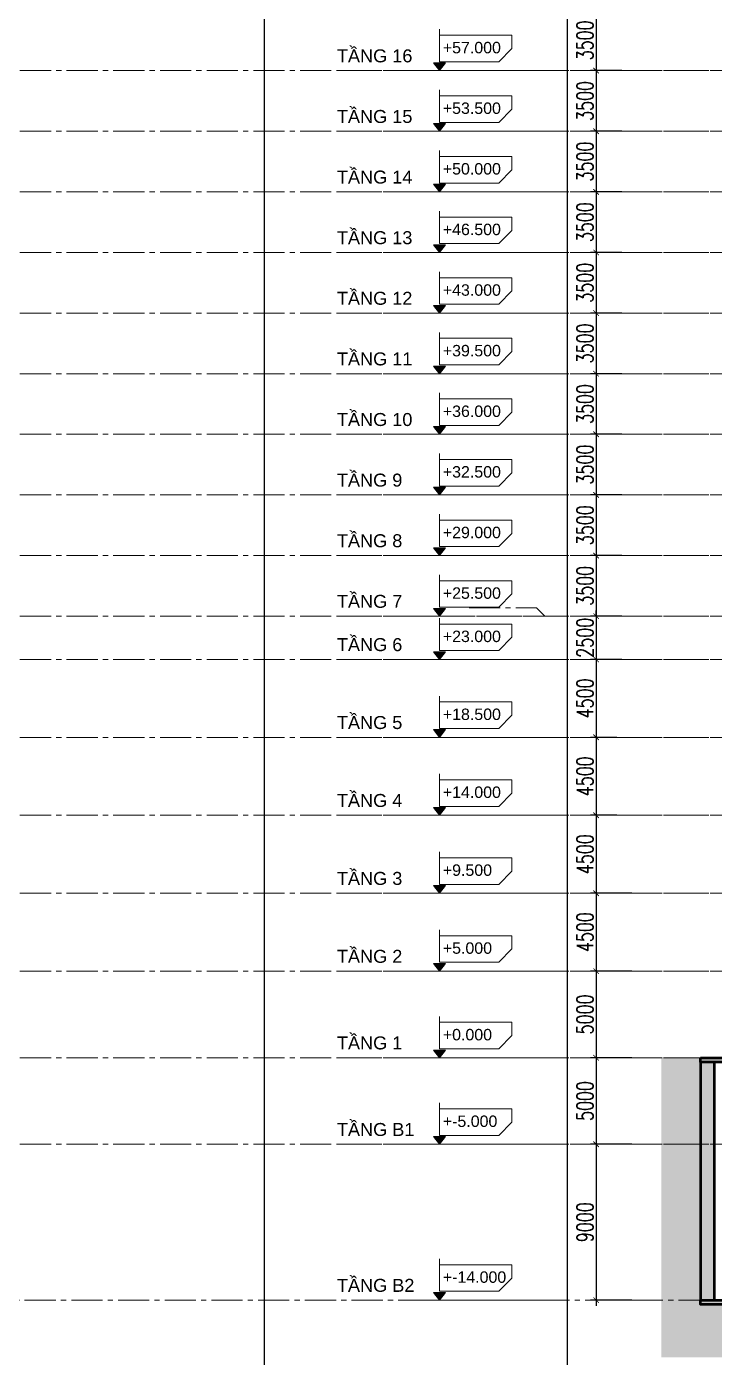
# Model space of a CAD drawing. Header units: millimetres. Extents: x 573003 to 1294762, y -9906 to 413061.
# Drawn here: x 1217146 to 1256905, y -2830 to 74019 of the extents above; entities that cross this region are included whole.
import ezdxf
from ezdxf.xclip import XClip

# ---------------------------------------------------------------- set-up
doc = ezdxf.new("R2010")
doc.units = ezdxf.units.MM
doc.header["$MEASUREMENT"] = 0
doc.linetypes.add('IMPORT-CE', pattern=[135, 90, -15, 15, -15])
doc.layers.get('DEFPOINTS').update_dxf_attribs({"color": 5, "lineweight": 0})
doc.layers.add('A-WALL-PATT', color=251, linetype='Continuous')
for name, color, linetype, lineweight in [('KT-Chu viet', 255, 'Continuous', 20), ('KT-Kich thuoc', 159, 'Continuous', 18), ('KT-Net cot', 2, 'Continuous', 50), ('KT-Net truc', 18, 'Continuous', 15), ('TEXT', 7, 'Continuous', 20)]:
    doc.layers.add(name, color=color, linetype=linetype, lineweight=lineweight)
doc.styles.add('Arial', font='arial.ttf')
doc.styles.add('DIM', font='vnsimli.shx', dxfattribs={"width": 0.7})
doc.styles.add('font unicode ccu', font='arial.ttf')
doc.styles.get("Standard").update_dxf_attribs({"font": 'arial.ttf'})
doc.dimstyles.new('CCU  KT1-320 A1', dxfattribs={"dimscale": 320, "dimtxt": 3, "dimasz": 1, "dimexe": 1, "dimexo": 0, "dimgap": 0.5, "dimtad": 1, "dimdec": 0, "dimdsep": 46, "dimtxsty": 'DIM', "dimblk1": 'ARCHTICK', "dimblk2": 'ARCHTICK', "dimsah": 1, "dimcen": 0, "dimdle": 1, "dimclrd": 256, "dimclre": 256, "dimclrt": 31, "dimadec": 0, "dimazin": 0, "dimtfac": 1, "dimtdec": 0, "dimtix": 1, "dimtmove": 1, "dimatfit": 3, "dimldrblk": 'DOT', "dimfxl": 8, "dimtolj": 1, "dimarcsym": 0})

# ---------------------------------------------------------------- blocks, each defined once
blk = doc.blocks.new('A$C61654A8E')
blk.add_hatch(color=256).paths.add_polyline_path([(-137, 178), (0, 0), (137, 178)])
blk.add_line((-341, 0), (341, 0))
for points in [[(0, 956), (0, 819)], [(-137, 178), (137, 178), (0, 0), (-137, 178)]]:
    blk.add_lwpolyline(points)
blk.add_lwpolyline([(1678, 512), (1678, 819), (0, 819), (0, 205), (1371, 205)], close=True)
blk = doc.blocks.new('coscaodotudong')
at = {"xscale": 0.8324273823791946, "yscale": 0.8324273823791946, "zscale": 0.8324273823791946}
blk.add_blockref('A$C61654A8E', (0, 0), dxfattribs=at)
at = {"layer": 'KT-Chu viet', "style": 'font unicode ccu'}
blk.add_attdef('%%P0.000', (64, 334), '', height=220, dxfattribs=at)
blk = doc.blocks.new('Levels')
at = {"layer": 'KT-Kich thuoc'}
for p, q in [((-9998.9, 57000, 0), (-7793.2, 57000, 0)), ((-9998.9, 53500, 0), (-7793.2, 53500, 0)), ((-9998.9, 50000, 0), (-7793.2, 50000, 0)), ((-9998.9, 46500, 0), (-7793.2, 46500, 0)), ((-9998.9, 43000, 0), (-7793.2, 43000, 0)), ((-9998.9, 39500, 0), (-7793.2, 39500, 0)), ((-9998.9, 36000, 0), (-7793.2, 36000, 0)), ((-9998.9, 32500, 0), (-7793.2, 32500, 0)), ((-9998.9, 29000, 0), (-7793.2, 29000, 0)), ((-9998.9, 25500, 0), (-7793.2, 25500, 0)), ((-9998.9, 23000, 0), (-7793.2, 23000, 0)), ((-9998.9, 18500, 0), (-7793.2, 18500, 0)), ((-9998.9, 14000, 0), (-7793.2, 14000, 0)), ((-9998.9, 9500, 0), (-7793.2, 9500, 0)), ((-9998.9, 5000, 0), (-7793.2, 5000, 0)), ((-9080.7, 0), (-7977.9, 0)), ((-9998.9, -5000), (-7793.2, -5000)), ((-9998.9, -14000), (-7793.2, -14000))]:
    blk.add_line(p, q, dxfattribs=at)
at = {"layer": 'KT-Net truc', "linetype": 'IMPORT-CE', "ltscale": 20, "elevation": 0}
for points in [[(-7437.9, 57000), (6189, 57000)], [(-7437.9, 53500), (6189, 53500)], [(-7437.9, 50000), (6189, 50000)], [(-7437.9, 46500), (6189, 46500)], [(-7437.9, 43000), (6189, 43000)], [(-7437.9, 39500), (6189, 39500)], [(-7437.9, 36000), (6189, 36000)], [(-7437.9, 32500), (6189, 32500)], [(-7437.9, 29000), (6189, 29000)], [(-7437.9, 25969.9), (-3529.9, 25969.9), (-3060, 25500), (6189, 25500)], [(-7437.9, 23000), (6189, 23000)], [(-7437.9, 18500), (6189, 18500)], [(-7437.9, 14000), (6189, 14000)], [(-7437.9, 9500), (6189, 9500)], [(-7437.9, 5000), (6189, 5000)], [(-7437.9, 0), (6189, 0)], [(-7437.9, -5000), (6189, -5000)], [(-7437.9, -14000), (6189, -14000)]]:
    blk.add_lwpolyline(points, dxfattribs=at)
at = {"layer": 'KT-Chu viet', "xscale": 3, "yscale": 3, "zscale": 3}
for p, values in [((-9146.4, 57000, 0), {'%%P0.000': '+57.000'}), ((-9146.4, 53500, 0), {'%%P0.000': '+53.500'}), ((-9146.4, 50000, 0), {'%%P0.000': '+50.000'}), ((-9146.4, 46500, 0), {'%%P0.000': '+46.500'}), ((-9146.4, 43000, 0), {'%%P0.000': '+43.000'}), ((-9146.4, 39500, 0), {'%%P0.000': '+39.500'}), ((-9146.4, 36000, 0), {'%%P0.000': '+36.000'}), ((-9146.4, 32500, 0), {'%%P0.000': '+32.500'}), ((-9146.4, 29000, 0), {'%%P0.000': '+29.000'}), ((-9146.4, 25500, 0), {'%%P0.000': '+25.500'}), ((-9146.4, 23000, 0), {'%%P0.000': '+23.000'}), ((-9146.4, 18500, 0), {'%%P0.000': '+18.500'}), ((-9146.4, 14000, 0), {'%%P0.000': '+14.000'}), ((-9146.4, 9500, 0), {'%%P0.000': '+9.500'}), ((-9146.4, 5000, 0), {'%%P0.000': '+5.000'}), ((-9146.4, 0), {'%%P0.000': '+0.000'}), ((-9146.4, -5000), {'%%P0.000': '+-5.000'}), ((-9146.4, -14000), {'%%P0.000': '+-14.000'})]:
    blk.add_blockref('coscaodotudong', p, dxfattribs=at).add_auto_attribs(values)
at = {"layer": 'KT-Kich thuoc'}
for s, p in [('2', (-15874.1, 5000, 0)), ('1', (-15745.4, 0))]:
    blk.add_text(s, height=0.2, dxfattribs=at).set_placement(p)
at = {"layer": 'TEXT', "char_height": 750, "attachment_point": 1, "style": 'Arial'}
for s, insert, width in [('TẦNG 16', (-15078.7, 58229.8, 0), 4778.435), ('TẦNG 15', (-15078.7, 54729.8, 0), 5036.626), ('TẦNG 14', (-15078.7, 51229.8, 0), 4778.435), ('TẦNG 13', (-15078.7, 47729.8, 0), 4864.501), ('TẦNG 12', (-15078.7, 44229.8, 0), 5079.655), ('TẦNG 11', (-15078.7, 40729.8, 0), 5122.691), ('TẦNG 10', (-15078.7, 37229.8, 0), 5562.932), ('TẦNG 9', (-15078.7, 33729.8, 0), 4132.96), ('TẦNG 8', (-15078.7, 30229.8, 0), 4132.96), ('TẦNG 7', (-15078.7, 26729.8, 0), 4132.96), ('TẦNG 6', (-15078.7, 24229.8, 0), 4132.96), ('TẦNG 5', (-15078.7, 19729.8, 0), 4132.96), ('TẦNG 4', (-15078.7, 15229.8, 0), 4132.96), ('TẦNG 3', (-15078.7, 10729.8, 0), 4132.96), ('TẦNG 2', (-15078.7, 6229.8, 0), 4132.96)]:
    blk.add_mtext(s, dxfattribs=dict(at, insert=insert, width=width))
for s, width, insert in [('TẦNG 1', 4132.96, (-15078.7, 1229.8, -0.1)), ('TẦNG B1', 6337.899, (-15078.7, -3770.2, -0.1)), ('TẦNG B2', 6337.899, (-15078.7, -12770.2, -0.1))]:
    blk.add_mtext_dynamic_manual_height_columns(s, width=width, gutter_width=7254, heights=[1732.6], dxfattribs=dict(at, insert=insert))
blk = doc.blocks.new('_ARCHTICK')
at = {"color": 0, "linetype": 'ByBlock', "const_width": 0.15}
blk.add_lwpolyline([(-0.5, -0.5), (0.5, 0.5)], dxfattribs=at)
blk = doc.blocks.new('*D263')
at = {"layer": 'DEFPOINTS', "color": 0, "transparency": 16777216}
for p in [(1251563, 74976, 0), (1250066, 71476), (1251271, 71476, 0)]:
    blk.add_point(p, dxfattribs=at)
at = {"layer": 'KT-Kich thuoc', "lineweight": -2, "transparency": 16777216}
for p, q in [((1251563, 74976), (1249746, 74976)), ((1250066, 75296), (1250066, 71156)), ((1251271, 71476), (1249746, 71476))]:
    blk.add_line(p, q, dxfattribs=at)
at = {"layer": 'KT-Kich thuoc', "lineweight": -2, "transparency": 16777216, "xscale": 320, "yscale": 320, "zscale": 320}
for p, rotation in [((1250066, 74976), 90), ((1250066, 71476), 270)]:
    blk.add_blockref('_ARCHTICK', p, dxfattribs=dict(at, rotation=rotation))
at = {"layer": 'KT-Kich thuoc', "color": 31, "transparency": 16777216, "insert": (1249426, 73226), "char_height": 960, "attachment_point": 5, "rotation": 90, "style": 'DIM'}
blk.add_mtext('\\A1;3500', dxfattribs=at)
blk = doc.blocks.new('_Dot')
at = {"color": 0, "linetype": 'ByBlock', "lineweight": -2}
blk.add_line((-0.5, 0), (-1, 0), dxfattribs=at)
at = {"color": 0, "linetype": 'ByBlock', "const_width": 0.5}
blk.add_lwpolyline([(-0.25, 0, 1), (0.25, 0, 1)], format="xyb", close=True, dxfattribs=at)
blk = doc.blocks.new('*D264')
at = {"layer": 'DEFPOINTS', "color": 0, "transparency": 16777216}
for p in [(1251563, 71476, 0), (1250066, 67976), (1251271, 67976, 0)]:
    blk.add_point(p, dxfattribs=at)
at = {"layer": 'KT-Kich thuoc', "lineweight": -2, "transparency": 16777216}
for p, q in [((1251563, 71476), (1249746, 71476)), ((1250066, 71796), (1250066, 67656)), ((1251271, 67976), (1249746, 67976))]:
    blk.add_line(p, q, dxfattribs=at)
at = {"layer": 'KT-Kich thuoc', "lineweight": -2, "transparency": 16777216, "xscale": 320, "yscale": 320, "zscale": 320}
for p, rotation in [((1250066, 71476), 90), ((1250066, 67976), 270)]:
    blk.add_blockref('_ARCHTICK', p, dxfattribs=dict(at, rotation=rotation))
at = {"layer": 'KT-Kich thuoc', "color": 31, "transparency": 16777216, "insert": (1249426, 69726), "char_height": 960, "attachment_point": 5, "rotation": 90, "style": 'DIM'}
blk.add_mtext('\\A1;3500', dxfattribs=at)
blk = doc.blocks.new('*D265')
at = {"layer": 'DEFPOINTS', "color": 0, "transparency": 16777216}
for p in [(1251563, 67976, 0), (1250066, 64476), (1251271, 64476, 0)]:
    blk.add_point(p, dxfattribs=at)
at = {"layer": 'KT-Kich thuoc', "lineweight": -2, "transparency": 16777216}
for p, q in [((1251563, 67976), (1249746, 67976)), ((1250066, 68296), (1250066, 64156)), ((1251271, 64476), (1249746, 64476))]:
    blk.add_line(p, q, dxfattribs=at)
at = {"layer": 'KT-Kich thuoc', "lineweight": -2, "transparency": 16777216, "xscale": 320, "yscale": 320, "zscale": 320}
for p, rotation in [((1250066, 67976), 90), ((1250066, 64476), 270)]:
    blk.add_blockref('_ARCHTICK', p, dxfattribs=dict(at, rotation=rotation))
at = {"layer": 'KT-Kich thuoc', "color": 31, "transparency": 16777216, "insert": (1249426, 66226), "char_height": 960, "attachment_point": 5, "rotation": 90, "style": 'DIM'}
blk.add_mtext('\\A1;3500', dxfattribs=at)
blk = doc.blocks.new('*D266')
at = {"layer": 'DEFPOINTS', "color": 0, "transparency": 16777216}
for p in [(1251563, 64476, 0), (1250066, 60976), (1251271, 60976, 0)]:
    blk.add_point(p, dxfattribs=at)
at = {"layer": 'KT-Kich thuoc', "lineweight": -2, "transparency": 16777216}
for p, q in [((1250066, 64796), (1250066, 60656)), ((1251563, 64476), (1249746, 64476)), ((1251271, 60976), (1249746, 60976))]:
    blk.add_line(p, q, dxfattribs=at)
at = {"layer": 'KT-Kich thuoc', "lineweight": -2, "transparency": 16777216, "xscale": 320, "yscale": 320, "zscale": 320}
for p, rotation in [((1250066, 64476), 90), ((1250066, 60976), 270)]:
    blk.add_blockref('_ARCHTICK', p, dxfattribs=dict(at, rotation=rotation))
at = {"layer": 'KT-Kich thuoc', "color": 31, "transparency": 16777216, "insert": (1249426, 62726), "char_height": 960, "attachment_point": 5, "rotation": 90, "style": 'DIM'}
blk.add_mtext('\\A1;3500', dxfattribs=at)
blk = doc.blocks.new('*D267')
at = {"layer": 'DEFPOINTS', "color": 0, "transparency": 16777216}
for p in [(1251563, 60976, 0), (1250066, 57476), (1251271, 57476, 0)]:
    blk.add_point(p, dxfattribs=at)
at = {"layer": 'KT-Kich thuoc', "lineweight": -2, "transparency": 16777216}
for p, q in [((1251563, 60976), (1249746, 60976)), ((1250066, 61296), (1250066, 57156)), ((1251271, 57476), (1249746, 57476))]:
    blk.add_line(p, q, dxfattribs=at)
at = {"layer": 'KT-Kich thuoc', "lineweight": -2, "transparency": 16777216, "xscale": 320, "yscale": 320, "zscale": 320}
for p, rotation in [((1250066, 60976), 90), ((1250066, 57476), 270)]:
    blk.add_blockref('_ARCHTICK', p, dxfattribs=dict(at, rotation=rotation))
at = {"layer": 'KT-Kich thuoc', "color": 31, "transparency": 16777216, "insert": (1249426, 59226), "char_height": 960, "attachment_point": 5, "rotation": 90, "style": 'DIM'}
blk.add_mtext('\\A1;3500', dxfattribs=at)
blk = doc.blocks.new('*D268')
at = {"layer": 'DEFPOINTS', "color": 0, "transparency": 16777216}
for p in [(1251563, 57476, 0), (1250066, 53976), (1251271, 53976, 0)]:
    blk.add_point(p, dxfattribs=at)
at = {"layer": 'KT-Kich thuoc', "lineweight": -2, "transparency": 16777216}
for p, q in [((1250066, 57796), (1250066, 53656)), ((1251563, 57476), (1249746, 57476)), ((1251271, 53976), (1249746, 53976))]:
    blk.add_line(p, q, dxfattribs=at)
at = {"layer": 'KT-Kich thuoc', "lineweight": -2, "transparency": 16777216, "xscale": 320, "yscale": 320, "zscale": 320}
for p, rotation in [((1250066, 57476), 90), ((1250066, 53976), 270)]:
    blk.add_blockref('_ARCHTICK', p, dxfattribs=dict(at, rotation=rotation))
at = {"layer": 'KT-Kich thuoc', "color": 31, "transparency": 16777216, "insert": (1249426, 55726), "char_height": 960, "attachment_point": 5, "rotation": 90, "style": 'DIM'}
blk.add_mtext('\\A1;3500', dxfattribs=at)
blk = doc.blocks.new('*D269')
at = {"layer": 'DEFPOINTS', "color": 0, "transparency": 16777216}
for p in [(1251563, 53976, 0), (1250066, 50476), (1251271, 50476, 0)]:
    blk.add_point(p, dxfattribs=at)
at = {"layer": 'KT-Kich thuoc', "lineweight": -2, "transparency": 16777216}
for p, q in [((1251563, 53976), (1249746, 53976)), ((1250066, 54296), (1250066, 50156)), ((1251271, 50476), (1249746, 50476))]:
    blk.add_line(p, q, dxfattribs=at)
at = {"layer": 'KT-Kich thuoc', "lineweight": -2, "transparency": 16777216, "xscale": 320, "yscale": 320, "zscale": 320}
for p, rotation in [((1250066, 53976), 90), ((1250066, 50476), 270)]:
    blk.add_blockref('_ARCHTICK', p, dxfattribs=dict(at, rotation=rotation))
at = {"layer": 'KT-Kich thuoc', "color": 31, "transparency": 16777216, "insert": (1249426, 52226), "char_height": 960, "attachment_point": 5, "rotation": 90, "style": 'DIM'}
blk.add_mtext('\\A1;3500', dxfattribs=at)
blk = doc.blocks.new('*D270')
at = {"layer": 'DEFPOINTS', "color": 0, "transparency": 16777216}
for p in [(1251563, 50476, 0), (1250066, 46976), (1251271, 46976, 0)]:
    blk.add_point(p, dxfattribs=at)
at = {"layer": 'KT-Kich thuoc', "lineweight": -2, "transparency": 16777216}
for p, q in [((1250066, 50796), (1250066, 46656)), ((1251563, 50476), (1249746, 50476)), ((1251271, 46976), (1249746, 46976))]:
    blk.add_line(p, q, dxfattribs=at)
at = {"layer": 'KT-Kich thuoc', "lineweight": -2, "transparency": 16777216, "xscale": 320, "yscale": 320, "zscale": 320}
for p, rotation in [((1250066, 50476), 90), ((1250066, 46976), 270)]:
    blk.add_blockref('_ARCHTICK', p, dxfattribs=dict(at, rotation=rotation))
at = {"layer": 'KT-Kich thuoc', "color": 31, "transparency": 16777216, "insert": (1249426, 48726), "char_height": 960, "attachment_point": 5, "rotation": 90, "style": 'DIM'}
blk.add_mtext('\\A1;3500', dxfattribs=at)
blk = doc.blocks.new('*D271')
at = {"layer": 'DEFPOINTS', "color": 0, "transparency": 16777216}
for p in [(1251563, 46976, 0), (1250066, 43476), (1251271, 43476, 0)]:
    blk.add_point(p, dxfattribs=at)
at = {"layer": 'KT-Kich thuoc', "lineweight": -2, "transparency": 16777216}
for p, q in [((1251563, 46976), (1249746, 46976)), ((1250066, 47296), (1250066, 43156)), ((1251271, 43476), (1249746, 43476))]:
    blk.add_line(p, q, dxfattribs=at)
at = {"layer": 'KT-Kich thuoc', "lineweight": -2, "transparency": 16777216, "xscale": 320, "yscale": 320, "zscale": 320}
for p, rotation in [((1250066, 46976), 90), ((1250066, 43476), 270)]:
    blk.add_blockref('_ARCHTICK', p, dxfattribs=dict(at, rotation=rotation))
at = {"layer": 'KT-Kich thuoc', "color": 31, "transparency": 16777216, "insert": (1249426, 45226), "char_height": 960, "attachment_point": 5, "rotation": 90, "style": 'DIM'}
blk.add_mtext('\\A1;3500', dxfattribs=at)
blk = doc.blocks.new('*D272')
at = {"layer": 'DEFPOINTS', "color": 0, "transparency": 16777216}
for p in [(1251563, 43476, 0), (1250066, 39976), (1251271, 39976, 0)]:
    blk.add_point(p, dxfattribs=at)
at = {"layer": 'KT-Kich thuoc', "lineweight": -2, "transparency": 16777216}
for p, q in [((1251563, 43476), (1249746, 43476)), ((1250066, 43796), (1250066, 39656)), ((1251271, 39976), (1249746, 39976))]:
    blk.add_line(p, q, dxfattribs=at)
at = {"layer": 'KT-Kich thuoc', "lineweight": -2, "transparency": 16777216, "xscale": 320, "yscale": 320, "zscale": 320}
for p, rotation in [((1250066, 43476), 90), ((1250066, 39976), 270)]:
    blk.add_blockref('_ARCHTICK', p, dxfattribs=dict(at, rotation=rotation))
at = {"layer": 'KT-Kich thuoc', "color": 31, "transparency": 16777216, "insert": (1249426, 41726), "char_height": 960, "attachment_point": 5, "rotation": 90, "style": 'DIM'}
blk.add_mtext('\\A1;3500', dxfattribs=at)
blk = doc.blocks.new('*D273')
at = {"layer": 'DEFPOINTS', "color": 0, "transparency": 16777216}
for p in [(1251563, 39976, 0), (1250066, 37476), (1251271, 37476, 0)]:
    blk.add_point(p, dxfattribs=at)
at = {"layer": 'KT-Kich thuoc', "lineweight": -2, "transparency": 16777216}
for p, q in [((1251563, 39976), (1249746, 39976)), ((1250066, 39976), (1250066, 40296)), ((1250066, 39976), (1250066, 37476)), ((1251271, 37476), (1249746, 37476)), ((1250066, 37476), (1250066, 37156))]:
    blk.add_line(p, q, dxfattribs=at)
at = {"layer": 'KT-Kich thuoc', "lineweight": -2, "transparency": 16777216, "xscale": 320, "yscale": 320, "zscale": 320}
for p, rotation in [((1250066, 39976), 270), ((1250066, 37476), 90)]:
    blk.add_blockref('_ARCHTICK', p, dxfattribs=dict(at, rotation=rotation))
at = {"layer": 'KT-Kich thuoc', "color": 31, "transparency": 16777216, "insert": (1249426, 38726), "char_height": 960, "attachment_point": 5, "rotation": 90, "style": 'DIM'}
blk.add_mtext('\\A1;2500', dxfattribs=at)
blk = doc.blocks.new('*D274')
at = {"layer": 'DEFPOINTS', "color": 0, "transparency": 16777216}
for p in [(1251563, 37476, 0), (1250066, 32976), (1251271, 32976, 0)]:
    blk.add_point(p, dxfattribs=at)
at = {"layer": 'KT-Kich thuoc', "lineweight": -2, "transparency": 16777216}
for p, q in [((1250066, 37796), (1250066, 32656)), ((1251563, 37476), (1249746, 37476)), ((1251271, 32976), (1249746, 32976))]:
    blk.add_line(p, q, dxfattribs=at)
at = {"layer": 'KT-Kich thuoc', "lineweight": -2, "transparency": 16777216, "xscale": 320, "yscale": 320, "zscale": 320}
for p, rotation in [((1250066, 37476), 90), ((1250066, 32976), 270)]:
    blk.add_blockref('_ARCHTICK', p, dxfattribs=dict(at, rotation=rotation))
at = {"layer": 'KT-Kich thuoc', "color": 31, "transparency": 16777216, "insert": (1249426, 35226), "char_height": 960, "attachment_point": 5, "rotation": 90, "style": 'DIM'}
blk.add_mtext('\\A1;4500', dxfattribs=at)
blk = doc.blocks.new('*D275')
at = {"layer": 'DEFPOINTS', "color": 0, "transparency": 16777216}
for p in [(1251271, 32976), (1250066, 28476), (1251271, 28476, 0)]:
    blk.add_point(p, dxfattribs=at)
at = {"layer": 'KT-Kich thuoc', "lineweight": -2, "transparency": 16777216}
for p, q in [((1250066, 33296), (1250066, 28156)), ((1251271, 32976), (1249746, 32976)), ((1251271, 28476), (1249746, 28476))]:
    blk.add_line(p, q, dxfattribs=at)
at = {"layer": 'KT-Kich thuoc', "lineweight": -2, "transparency": 16777216, "xscale": 320, "yscale": 320, "zscale": 320}
for p, rotation in [((1250066, 32976), 90), ((1250066, 28476), 270)]:
    blk.add_blockref('_ARCHTICK', p, dxfattribs=dict(at, rotation=rotation))
at = {"layer": 'KT-Kich thuoc', "color": 31, "transparency": 16777216, "insert": (1249426, 30726), "char_height": 960, "attachment_point": 5, "rotation": 90, "style": 'DIM'}
blk.add_mtext('\\A1;4500', dxfattribs=at)
blk = doc.blocks.new('*D276')
at = {"layer": 'DEFPOINTS', "color": 0, "transparency": 16777216}
for p in [(1251271, 28476, 0), (1250066, 23976), (1252126, 23976, 0)]:
    blk.add_point(p, dxfattribs=at)
at = {"layer": 'KT-Kich thuoc', "lineweight": -2, "transparency": 16777216}
for p, q in [((1251271, 28476), (1249746, 28476)), ((1250066, 28796), (1250066, 23656)), ((1252126, 23976), (1249746, 23976))]:
    blk.add_line(p, q, dxfattribs=at)
at = {"layer": 'KT-Kich thuoc', "lineweight": -2, "transparency": 16777216, "xscale": 320, "yscale": 320, "zscale": 320}
for p, rotation in [((1250066, 28476), 90), ((1250066, 23976), 270)]:
    blk.add_blockref('_ARCHTICK', p, dxfattribs=dict(at, rotation=rotation))
at = {"layer": 'KT-Kich thuoc', "color": 31, "transparency": 16777216, "insert": (1249426, 26226), "char_height": 960, "attachment_point": 5, "rotation": 90, "style": 'DIM'}
blk.add_mtext('\\A1;4500', dxfattribs=at)
blk = doc.blocks.new('*D277')
at = {"layer": 'DEFPOINTS', "color": 0, "transparency": 16777216}
for p in [(1252126, 23976, 0), (1250066, 19476), (1252126, 19476, 0)]:
    blk.add_point(p, dxfattribs=at)
at = {"layer": 'KT-Kich thuoc', "lineweight": -2, "transparency": 16777216}
for p, q in [((1252126, 23976), (1249746, 23976)), ((1250066, 24296), (1250066, 19156)), ((1252126, 19476), (1249746, 19476))]:
    blk.add_line(p, q, dxfattribs=at)
at = {"layer": 'KT-Kich thuoc', "lineweight": -2, "transparency": 16777216, "xscale": 320, "yscale": 320, "zscale": 320}
for p, rotation in [((1250066, 23976), 90), ((1250066, 19476), 270)]:
    blk.add_blockref('_ARCHTICK', p, dxfattribs=dict(at, rotation=rotation))
at = {"layer": 'KT-Kich thuoc', "color": 31, "transparency": 16777216, "insert": (1249426, 21726), "char_height": 960, "attachment_point": 5, "rotation": 90, "style": 'DIM'}
blk.add_mtext('\\A1;4500', dxfattribs=at)
blk = doc.blocks.new('*D278')
at = {"layer": 'DEFPOINTS', "color": 0, "transparency": 16777216}
for p in [(1252126, 19476, 0), (1250066, 14476), (1252126, 14476, 0)]:
    blk.add_point(p, dxfattribs=at)
at = {"layer": 'KT-Kich thuoc', "lineweight": -2, "transparency": 16777216}
for p, q in [((1252126, 19476), (1249746, 19476)), ((1250066, 19796), (1250066, 14156)), ((1252126, 14476), (1249746, 14476))]:
    blk.add_line(p, q, dxfattribs=at)
at = {"layer": 'KT-Kich thuoc', "lineweight": -2, "transparency": 16777216, "xscale": 320, "yscale": 320, "zscale": 320}
for p, rotation in [((1250066, 19476), 90), ((1250066, 14476), 270)]:
    blk.add_blockref('_ARCHTICK', p, dxfattribs=dict(at, rotation=rotation))
at = {"layer": 'KT-Kich thuoc', "color": 31, "transparency": 16777216, "insert": (1249426, 16976), "char_height": 960, "attachment_point": 5, "rotation": 90, "style": 'DIM'}
blk.add_mtext('\\A1;5000', dxfattribs=at)
blk = doc.blocks.new('*D279')
at = {"layer": 'DEFPOINTS', "color": 0, "transparency": 16777216}
for p in [(1252126, 14476, 0), (1250066, 9476), (1252126, 9476, 0)]:
    blk.add_point(p, dxfattribs=at)
at = {"layer": 'KT-Kich thuoc', "lineweight": -2, "transparency": 16777216}
for p, q in [((1250066, 14796), (1250066, 9156)), ((1252126, 14476), (1249746, 14476)), ((1252126, 9476), (1249746, 9476))]:
    blk.add_line(p, q, dxfattribs=at)
at = {"layer": 'KT-Kich thuoc', "lineweight": -2, "transparency": 16777216, "xscale": 320, "yscale": 320, "zscale": 320}
for p, rotation in [((1250066, 14476), 90), ((1250066, 9476), 270)]:
    blk.add_blockref('_ARCHTICK', p, dxfattribs=dict(at, rotation=rotation))
at = {"layer": 'KT-Kich thuoc', "color": 31, "transparency": 16777216, "insert": (1249426, 11976), "char_height": 960, "attachment_point": 5, "rotation": 90, "style": 'DIM'}
blk.add_mtext('\\A1;5000', dxfattribs=at)
blk = doc.blocks.new('*D280')
at = {"layer": 'DEFPOINTS', "color": 0, "transparency": 16777216}
for p in [(1252126, 9476, 0), (1250066, 476), (1252126, 476, 0)]:
    blk.add_point(p, dxfattribs=at)
at = {"layer": 'KT-Kich thuoc', "lineweight": -2, "transparency": 16777216}
for p, q in [((1252126, 9476), (1249746, 9476)), ((1250066, 9796), (1250066, 156)), ((1252126, 476), (1249746, 476))]:
    blk.add_line(p, q, dxfattribs=at)
at = {"layer": 'KT-Kich thuoc', "lineweight": -2, "transparency": 16777216, "xscale": 320, "yscale": 320, "zscale": 320}
for p, rotation in [((1250066, 9476), 90), ((1250066, 476), 270)]:
    blk.add_blockref('_ARCHTICK', p, dxfattribs=dict(at, rotation=rotation))
at = {"layer": 'KT-Kich thuoc', "color": 31, "transparency": 16777216, "insert": (1249426, 4976), "char_height": 960, "attachment_point": 5, "rotation": 90, "style": 'DIM'}
blk.add_mtext('\\A1;9000', dxfattribs=at)

msp = doc.modelspace()

# ---------------------------------------------------------------- hatches: boundary and pattern name
at = {"layer": 'A-WALL-PATT', "extrusion": (-1.27611e-05, 1.60181e-05, 1)}
h = msp.add_hatch(dxfattribs=at)
h.set_pattern_fill('EARTH', color=256, scale=100, angle=-115.58671)
h.set_pattern_definition([(45, (1177724.1, 5975.6), (-3e-07, 898.0256), [635, -635]), (45, (1177555.7, 6144), (-3e-07, 898.0256), [635, -635]), (45, (1177387.3, 6312.4), (-3e-07, 898.0256), [635, -635]), (135, (1177387.3, 6424.6), (-898.0256, -3e-07), [635, -635]), (135, (1177555.7, 6593), (-898.0256, -3e-07), [635, -635]), (135, (1177724.1, 6761.4), (-898.0256, -3e-07), [635, -635])])
h.paths.add_polyline_path([(1253835.2, 14475.6), (1256105.2, 14475.6), (1256105.2, 225.6), (1287464, 225.6), (1287464, -2829.9), (1253835.2, -2829.9)])
at = {"layer": 'A-WALL-PATT', "extrusion": (-1.27611e-05, 2.72761e-05, 1)}
h = msp.add_hatch(color=256, dxfattribs=at)
h.dxf.hatch_style = 1
h.paths.add_polyline_path([(1256105.2, 14475.6), (1287464, 14475.6), (1287464, 13675.6), (1287164.8, 13675.6), (1287164.8, 14225.6), (1256105.2, 14225.6)])
h = msp.add_hatch(color=256, dxfattribs=at)
h.dxf.hatch_style = 1
h.paths.add_polyline_path([(1256105.2, 14225.6), (1256105.2, 475.6), (1256905.2, 475.6), (1256905.2, 14225.6)])
h = msp.add_hatch(color=256, dxfattribs=at)
h.dxf.hatch_style = 1
h.paths.add_polyline_path([(1256105.2, 475.6), (1287464, 475.6), (1287464, 225.6), (1256105.2, 225.6)])

# ---------------------------------------------------------------- linework, layer by layer
at = {"layer": 'KT-Net cot', "extrusion": (-1.27611e-05, 2.72761e-05, 1), "elevation": -15.1}
for points in [[(1256105.2, 14475.6), (1287464, 14475.6), (1287464, 13675.6), (1287164.8, 13675.6), (1287164.8, 14225.6), (1256105.2, 14225.6)], [(1256105.2, 14225.6), (1256105.2, 475.6), (1256905.2, 475.6), (1256905.2, 14225.6)], [(1256105.2, 475.6), (1287464, 475.6), (1287464, 225.6), (1256105.2, 225.6)]]:
    msp.add_lwpolyline(points, close=True, dxfattribs=at)
at = {"layer": 'KT-Net truc', "linetype": 'IMPORT-CE', "ltscale": 20}
for p, q in [((1146558, 71475.6, 0), (1289684.4, 71475.6, 0)), ((1235283.8, 71475.6, 0), (1294762.2, 71475.6, 0)), ((1146558, 67975.6, 0), (1289684.4, 67975.6, 0)), ((1235283.8, 67975.6, 0), (1294762.2, 67975.6, 0)), ((1146558, 64475.6, 0), (1289684.4, 64475.6, 0)), ((1235283.8, 64475.6, 0), (1294762.2, 64475.6, 0)), ((1146558, 60975.6, 0), (1289684.4, 60975.6, 0)), ((1235283.8, 60975.6, 0), (1294762.2, 60975.6, 0)), ((1146558, 57475.6, 0), (1289684.4, 57475.6, 0)), ((1235283.8, 57475.6, 0), (1294762.2, 57475.6, 0)), ((1146558, 53975.6, 0), (1289684.4, 53975.6, 0)), ((1235283.8, 53975.6, 0), (1294762.2, 53975.6, 0)), ((1146558, 50475.6, 0), (1289684.4, 50475.6, 0)), ((1235283.8, 50475.6, 0), (1294762.2, 50475.6, 0)), ((1146558, 46975.6, 0), (1289684.4, 46975.6, 0)), ((1235283.8, 46975.6, 0), (1294762.2, 46975.6, 0)), ((1146558, 43475.6, 0), (1289684.4, 43475.6, 0)), ((1235283.8, 43475.6, 0), (1294762.2, 43475.6, 0)), ((1146558, 39975.6, 0), (1289684.4, 39975.6, 0)), ((1235283.8, 39975.6, 0), (1294762.2, 39975.6, 0)), ((1146558, 37475.6, 0), (1289684.4, 37475.6, 0)), ((1235283.8, 37475.6, 0), (1294762.2, 37475.6, 0)), ((1146558, 32975.6, 0), (1289684.4, 32975.6, 0)), ((1235283.8, 32975.6, 0), (1294762.2, 32975.6, 0)), ((1146558, 28475.6, 0), (1289684.4, 28475.6, 0)), ((1235283.8, 28475.6, 0), (1294762.2, 28475.6, 0)), ((1146558, 23975.6, 0), (1289684.4, 23975.6, 0)), ((1235283.8, 23975.6, 0), (1294762.2, 23975.6, 0)), ((1146558, 19475.6, 0), (1289684.4, 19475.6, 0)), ((1235283.8, 19475.6, 0), (1294762.2, 19475.6, 0)), ((1146558, 14475.6, 0), (1289684.4, 14475.6, 0)), ((1235283.8, 14475.6, 0), (1294762.2, 14475.6, 0)), ((1146558, 9475.6, 0), (1289684.4, 9475.6, 0)), ((1235283.8, 9475.6, 0), (1294762.2, 9475.6, 0)), ((1141433.2, 475.6, 0), (1294762.2, 475.6, 0))]:
    msp.add_line(p, q, dxfattribs=at)

# ---------------------------------------------------------------- block references
at = {"layer": 'A-WALL-PATT'}
ref = msp.add_blockref('Levels', (1250160.5, 14475.6, 0), dxfattribs=at)
XClip(ref).set_block_clipping_path([(-19282.2316047037, -19213.4142947759), (-1742.8393161013, 144023.8073802248)])

# ---------------------------------------------------------------- dimensions: what is measured, and where the dimension line sits
at = {"layer": 'KT-Kich thuoc'}
for base, p1, p2, picture, middle in [((1250065.8, 71475.6), (1251562.5, 74975.6, 0), (1251271.5, 71475.6, 0), '*D263', (1249425.8, 73225.6)), ((1250065.8, 67975.6), (1251562.5, 71475.6, 0), (1251271.5, 67975.6, 0), '*D264', (1249425.8, 69725.6)), ((1250065.8, 64475.6), (1251562.5, 67975.6, 0), (1251271.5, 64475.6, 0), '*D265', (1249425.8, 66225.6)), ((1250065.8, 60975.6), (1251562.5, 64475.6, 0), (1251271.5, 60975.6, 0), '*D266', (1249425.8, 62725.6)), ((1250065.8, 57475.6), (1251562.5, 60975.6, 0), (1251271.5, 57475.6, 0), '*D267', (1249425.8, 59225.6)), ((1250065.8, 53975.6), (1251562.5, 57475.6, 0), (1251271.5, 53975.6, 0), '*D268', (1249425.8, 55725.6)), ((1250065.8, 50475.6), (1251562.5, 53975.6, 0), (1251271.5, 50475.6, 0), '*D269', (1249425.8, 52225.6)), ((1250065.8, 46975.6), (1251562.5, 50475.6, 0), (1251271.5, 46975.6, 0), '*D270', (1249425.8, 48725.6)), ((1250065.8, 43475.6), (1251562.5, 46975.6, 0), (1251271.5, 43475.6, 0), '*D271', (1249425.8, 45225.6)), ((1250065.8, 39975.6), (1251562.5, 43475.6, 0), (1251271.5, 39975.6, 0), '*D272', (1249425.8, 41725.6)), ((1250065.8, 37475.6), (1251562.5, 39975.6, 0), (1251271.5, 37475.6, 0), '*D273', (1249425.8, 38725.6)), ((1250065.8, 32975.6), (1251562.5, 37475.6, 0), (1251271.5, 32975.6, 0), '*D274', (1249425.8, 35225.6)), ((1250065.8, 28475.6), (1251271.5, 32975.6), (1251271.5, 28475.6, 0), '*D275', (1249425.8, 30725.6)), ((1250065.8, 23975.6), (1251271.5, 28475.6, 0), (1252126.3, 23975.6, 0), '*D276', (1249425.8, 26225.6)), ((1250065.8, 19475.6), (1252126.3, 23975.6, 0), (1252126.3, 19475.6, 0), '*D277', (1249425.8, 21725.6)), ((1250065.8, 14475.6), (1252126.3, 19475.6, 0), (1252126.3, 14475.6, 0), '*D278', (1249425.8, 16975.6)), ((1250065.8, 9475.6), (1252126.3, 14475.6, 0), (1252126.3, 9475.6, 0), '*D279', (1249425.8, 11975.6)), ((1250065.8, 475.6), (1252126.3, 9475.6, 0), (1252126.3, 475.6, 0), '*D280', (1249425.8, 4975.6))]:
    dim = msp.add_linear_dim(base=base, p1=p1, p2=p2, angle=90, dimstyle='CCU  KT1-320 A1', dxfattribs=at)
    dim.commit()
    dim.dimension.update_dxf_attribs({"geometry": picture, "text_midpoint": middle})

doc.saveas('drawing.dxf')
